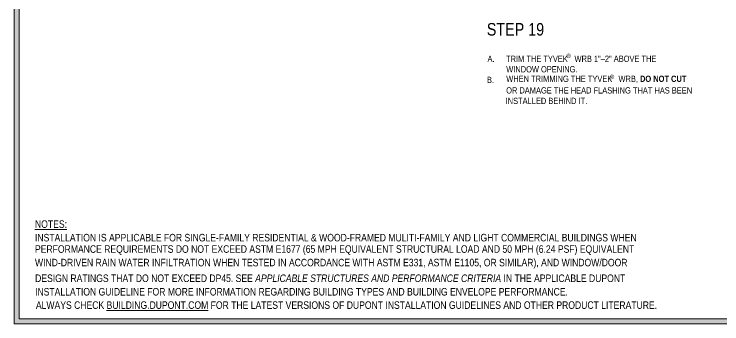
# Model space of a CAD drawing. Header units: inches. Extents: x -20.7 to 76.3, y -55.2 to 19.1.
# Drawn here: x 31.16 to 48.84, y -54.95 to -47.21 of the extents above; entities that cross this region are included whole.
import ezdxf

# ---------------------------------------------------------------- set-up
doc = ezdxf.new("R2010")
doc.units = ezdxf.units.IN
doc.header["$MEASUREMENT"] = 0
doc.layers.add('.ATI-TEXT', color=7, linetype='Continuous', lineweight=0)
doc.layers.add('G-ANNO-TTLB', color=7, linetype='Continuous', lineweight=0)

# ---------------------------------------------------------------- blocks, each defined once
blk = doc.blocks.new('Block_429')
at = {"layer": '.ATI-TEXT', "char_height": 0.2, "attachment_point": 7}
for s, insert in [('\\C18;\\c0;\\FArial Narrow|b0|i0|c1;\\H0.156297;\\W1.000000;A.', (42.986, -48.404)), ('\\C18;\\c0;\\FArial Narrow|b0|i0|c1;\\H0.156297;\\W1.000000;TRIM THE TYVEK', (43.451, -48.404)), ('\\C18;\\c0;\\FArial Narrow|b0|i0|c1;\\H0.109408;\\W1.000000;®', (44.958, -48.308)), ('\\C18;\\c0;\\FArial Narrow|b0|i0|c1;\\H0.156297;\\W1.000000;  WRB 1"–2" ABOVE THE', (45.057, -48.404)), ('\\C18;\\c0;\\FArial Narrow|b0|i0|c1;\\H0.156297;\\W1.000000;WINDOW OPENING.', (43.455, -48.667)), ('\\C18;\\c0;\\FArial Narrow|b0|i0|c1;\\H0.156297;\\W1.000000;B.', (42.973, -48.931)), ('\\C18;\\c0;\\FArial Narrow|b0|i0|c1;\\H0.156297;\\W1.000000;WHEN TRIMMING THE TYVEK   WRB, \\FArial Narrow Bold|b1|i0|c1;DO NOT CUT', (43.455, -48.931)), ('\\C18;\\c0;\\FArial Narrow|b0|i0|c1;\\H0.109408;\\W1.000000;®', (46.04, -48.834)), ('\\C18;\\c0;\\FArial Narrow|b0|i0|c1;\\H0.156300;\\W1.000000;OR DAMAGE\\FArial Narrow Bold|b1|i0|c1; \\FArial Narrow|b0|i0|c1;THE HEAD FLASHING THAT HAS BEEN', (43.453, -49.194)), ('\\C18;\\c0;\\FArial Narrow|b0|i0|c1;\\H0.156300;\\W1.000000;INSTALLED BEHIND IT.', (43.44, -49.457))]:
    blk.add_mtext(s, dxfattribs=dict(at, insert=insert))
blk = doc.blocks.new('Block_478')
at = {"layer": '.ATI-TEXT', "char_height": 0.2, "attachment_point": 7}
for s, insert in [('\\L\\C18;\\c0;\\FArial Narrow|b0|i0|c1;\\H0.187500;\\W1.000000;NOTES:\\l', (31.678, -52.551)), ('\\C18;\\c0;\\FArial Narrow|b0|i0|c1;\\H0.187500;\\W1.000000;INSTALLATION IS APPLICABLE FOR SINGLE-FAMILY RESIDENTIAL & WOOD-FRAMED MULITI-FAMILY AND LIGHT COMMERCIAL BUILDINGS WHEN ', (31.678, -52.889)), ('\\C18;\\c0;\\FArial Narrow|b0|i0|c1;\\H0.187500;\\W1.000000;PERFORMANCE REQUIREMENTS DO NOT EXCEED ASTM E1677 (65 MPH EQUIVALENT STRUCTURAL LOAD AND 50 MPH (6.24 PSF) EQUIVALENT', (31.678, -53.227)), ('\\C18;\\c0;\\FArial Narrow|b0|i0|c1;\\H0.187500;\\W1.000000;WIND-DRIVEN RAIN WATER INFILTRATION WHEN TESTED IN ACCORDANCE WITH ASTM E331, ASTM E1105, OR SIMILAR), AND WINDOW/DOOR', (31.678, -53.565)), ('\\C18;\\c0;\\FArial Narrow|b0|i0|c1;\\H0.187500;\\W1.000000;DESIGN RATINGS THAT DO NOT EXCEED DP45. SEE \\FArial Narrow Italic|b0|i1|c1;APPLICABLE STRUCTURES AND PERFORMANCE CRITERIA \\FArial Narrow|b0|i0|c1;IN THE APPLICABLE DUPONT', (31.681, -53.903)), ('\\C18;\\c0;\\FArial Narrow|b0|i0|c1;\\H0.187500;\\W1.000000;INSTALLATION GUIDELINE FOR MORE INFORMATION REGARDING BUILDING TYPES AND BUILDING ENVELOPE PERFORMANCE.  ', (31.68, -54.241)), ('\\C18;\\c0;\\FArial Narrow|b0|i0|c1;\\H0.187500;\\W1.000000;ALWAYS CHECK \\L\\C160;\\c16730368;BUILDING.DUPON\\l\\LT\\l\\L.COM\\l\\C18;\\c0; FOR THE LATEST VERSIONS OF DUPONT INSTALLATION GUIDELINES AND OTHER PRODUCT LITERATURE.', (31.701, -54.574))]:
    blk.add_mtext(s, dxfattribs=dict(at, insert=insert))

msp = doc.modelspace()

# ---------------------------------------------------------------- hatches: boundary and pattern name
at = {"layer": 'G-ANNO-TTLB', "true_color": 0xff00ff, "transparency": 33554687}
h = msp.add_hatch(color=6, dxfattribs=at)
edge = h.paths.add_edge_path()
edge.add_spline(control_points=[(71.857, -54.946), (71.857, -54.946), (31.157, -54.946), (31.157, -54.946), (31.157, -54.946), (31.157, -20.81), (31.157, -20.81), (31.157, -20.81), (71.857, -20.81), (71.857, -20.81), (71.857, -20.81), (71.857, -54.946), (71.857, -54.946)], knot_values=[0, 0, 0, 0, 1, 1, 1, 2, 2, 2, 3, 3, 3, 4, 4, 4, 4], degree=3, periodic=0)
edge = h.paths.add_edge_path()
edge.add_spline(control_points=[(31.282, -20.935), (31.282, -20.935), (31.282, -54.821), (31.282, -54.821), (31.282, -54.821), (71.732, -54.821), (71.732, -54.821), (71.732, -54.821), (71.732, -20.935), (71.732, -20.935), (71.732, -20.935), (31.282, -20.935), (31.282, -20.935)], knot_values=[0, 0, 0, 0, 1, 1, 1, 2, 2, 2, 3, 3, 3, 4, 4, 4, 4], degree=3, periodic=0)
edge.add_line((31.282, -20.935), (31.282, -20.935))

# ---------------------------------------------------------------- linework, layer by layer
at = {"layer": 'G-ANNO-TTLB', "color": 6, "lineweight": 9, "true_color": 0xff00ff}
for p, q in [((31.157, -20.81), (31.157, -54.946)), ((31.282, -20.935), (31.282, -54.821)), ((31.282, -54.821), (31.282, -20.935)), ((31.282, -54.821), (71.732, -54.821)), ((71.732, -54.821), (31.282, -54.821)), ((31.157, -54.946), (71.857, -54.946))]:
    msp.add_line(p, q, dxfattribs=at)
at = {"layer": 'G-ANNO-TTLB'}
for points in [[(71.857, -54.946), (71.857, -54.946), (31.157, -54.946), (31.157, -54.946), (31.157, -54.946), (31.157, -20.81), (31.157, -20.81), (31.157, -20.81), (71.857, -20.81), (71.857, -20.81), (71.857, -20.81), (71.857, -54.946), (71.857, -54.946)], [(31.282, -20.935), (31.282, -20.935), (31.282, -54.821), (31.282, -54.821), (31.282, -54.821), (71.732, -54.821), (71.732, -54.821), (71.732, -54.821), (71.732, -20.935), (71.732, -20.935), (71.732, -20.935), (31.282, -20.935), (31.282, -20.935)]]:
    msp.add_open_spline(points, degree=3, knots=[0, 0, 0, 0, 1, 1, 1, 2, 2, 2, 3, 3, 3, 4, 4, 4, 4], dxfattribs=at)

# ---------------------------------------------------------------- block references
at = {"layer": '.ATI-TEXT'}
for name in ['Block_429', 'Block_478']:
    msp.add_blockref(name, (0, 0), dxfattribs=at)

# ---------------------------------------------------------------- texts
at = {"layer": '.ATI-TEXT', "insert": (42.969, -47.749), "char_height": 0.2, "attachment_point": 7}
msp.add_mtext('\\C18;\\c0;\\FArial Narrow|b0|i0|c1;\\H0.312594;\\W1.000000;STEP 19', dxfattribs=at)

doc.saveas('drawing.dxf')
